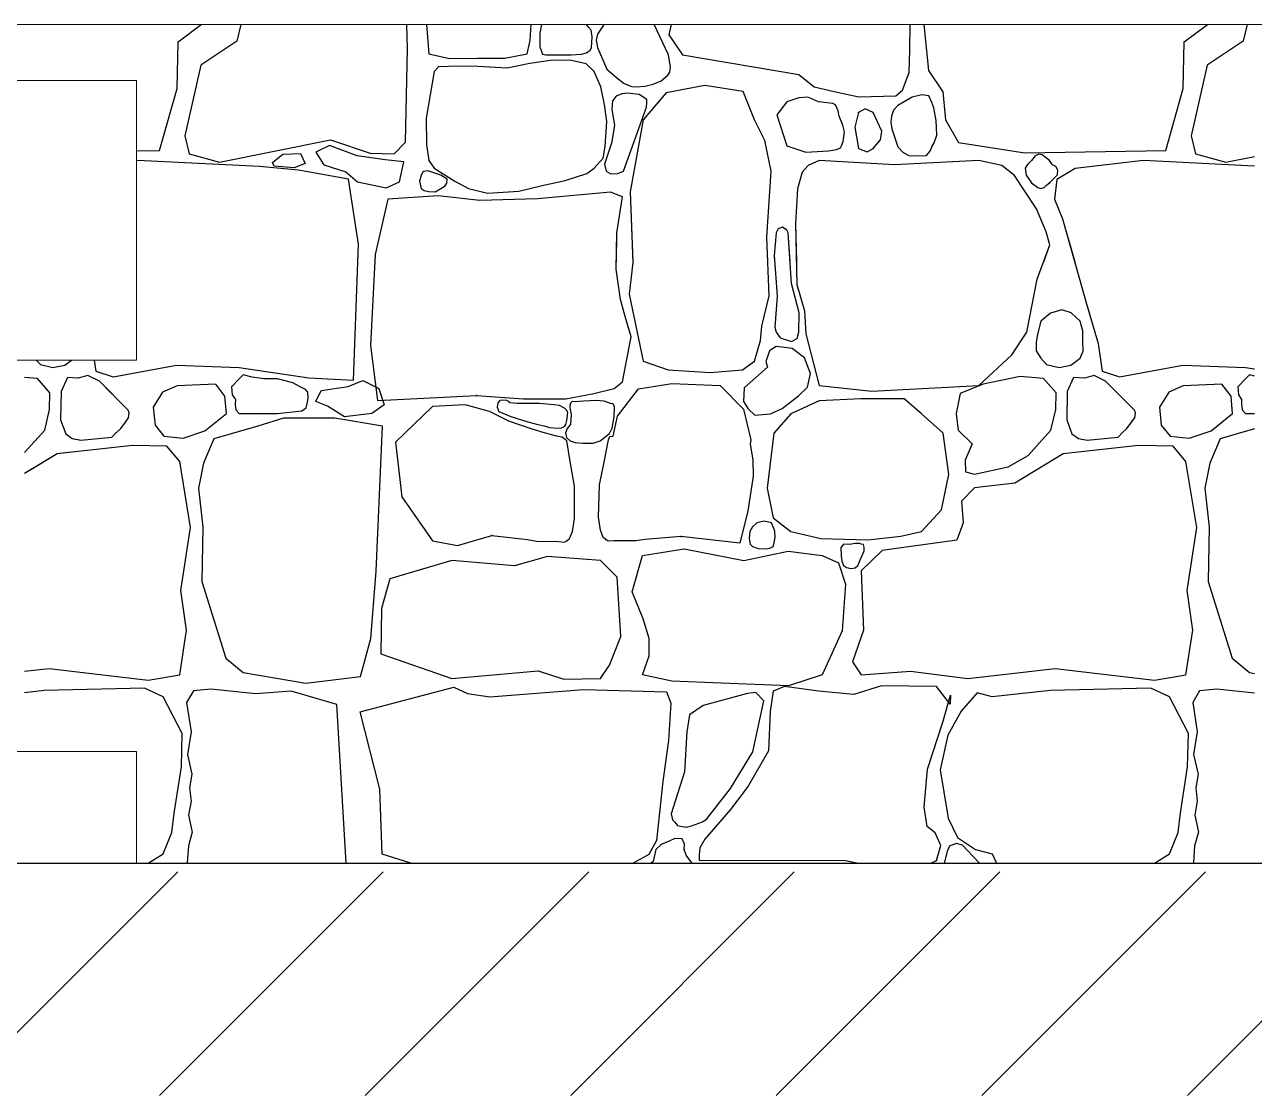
# Model space of a CAD drawing. Header units: feet. Extents: x -10410 to 374725, y -46422 to 88923.
# Drawn here: x 299213 to 300313, y -1258 to -300 of the extents above; entities that cross this region are included whole.
import ezdxf

# ---------------------------------------------------------------- set-up
doc = ezdxf.new("R2010")
doc.units = ezdxf.units.FT
doc.header["$MEASUREMENT"] = 0
for name, color, linetype, lineweight, true_color in [('2D - Общий_Ном._пера__118', 7, 'Continuous', 5, 0x573938), ('Конструктив - Стены Несущие_Ном._пера__87', 7, 'Continuous', 25, 0x6a6a6a), ('Местность - Рельеф_Ном._пера__93', 7, 'Continuous', 25, 0xa2a233)]:
    doc.layers.add(name, color=color, linetype=linetype, lineweight=lineweight, true_color=true_color)
doc.layers.add('Интерьер - Мебель_Ном._пера__7', color=7, linetype='Continuous', lineweight=20)
doc.layers.add('Конструктив - Перекрытия_Ном._пера__1', color=7, linetype='Continuous', lineweight=20)

# ---------------------------------------------------------------- blocks, each defined once
blk = doc.blocks.new('*X122')
at = {"layer": 'Конструктив - Стены Несущие_Ном._пера__87', "linetype": 'Continuous'}
for p, q in [((299349.9, -315.3), (299370.7, -300)), ((299406.2, -300), (299402.5, -314.8)), ((299555, -321.7), (299554.6, -300)), ((299572, -300), (299574.3, -326.2)), ((299664.9, -314.2), (299665.9, -300)), ((299673.6, -307.8), (299673.5, -319.9)), ((299675.1, -300), (299673.6, -307.8)), ((299716.8, -301.9), (299715.4, -300)), ((299719.5, -305), (299716.8, -301.9)), ((299720.4, -311), (299719.5, -305)), ((299730.6, -300.4), (299725.2, -308.5)), ((299731.8, -300), (299730.6, -300.4)), ((299788.6, -327.1), (299775.9, -300)), ((299790.9, -300), (299789, -309.1)), ((300004.4, -322.6), (300004.7, -300)), ((300016.9, -300), (300021.1, -341.1)), ((300249.9, -315.3), (300270.7, -300)), ((300306.2, -300), (300302.5, -314.8)), ((299349, -357.2), (299349.9, -315.3)), ((299402.5, -314.8), (299370.3, -336.3)), ((299662.1, -326.2), (299664.9, -314.2)), ((299719.7, -320.8), (299720.4, -311)), ((299725.2, -308.5), (299724, -314)), ((299724, -314), (299725, -320.6)), ((299789, -309.1), (299801.2, -326.9)), ((300249, -357.2), (300249.9, -315.3)), ((300302.5, -314.8), (300270.3, -336.3)), ((299553.5, -405.2), (299555, -321.7)), ((299574.3, -326.2), (299592.6, -330.3)), ((299618, -330), (299642.1, -329.9)), ((299642.1, -329.9), (299662.1, -326.2)), ((299673.5, -319.9), (299675, -324.1)), ((299675, -324.1), (299676, -326.5)), ((299676, -326.5), (299678.9, -327.1)), ((299678.9, -327.1), (299701.6, -327.1)), ((299701.6, -327.1), (299710.9, -326.3)), ((299710.9, -326.3), (299715.2, -325.2)), ((299715.2, -325.2), (299718.4, -322.8)), ((299718.4, -322.8), (299719.7, -320.8)), ((299725, -320.6), (299733.3, -339.8)), ((299790.4, -338), (299788.6, -327.1)), ((299801.2, -326.9), (299905.2, -344.6)), ((300004, -342.8), (300004.4, -322.6)), ((299370.3, -336.3), (299356.1, -399.5)), ((299582.8, -337.8), (299579, -342)), ((299591.8, -337.4), (299582.8, -337.8)), ((299612.7, -337.1), (299591.8, -337.4)), ((299592.6, -330.3), (299618, -330)), ((299644.4, -339.1), (299612.7, -337.1)), ((299664.5, -334.7), (299644.4, -339.1)), ((299684.8, -331.9), (299664.5, -334.7)), ((299701.9, -332.2), (299684.8, -331.9)), ((299715.1, -335.1), (299701.9, -332.2)), ((299722.2, -342), (299715.1, -335.1)), ((299733.3, -339.8), (299742.1, -347.4)), ((299789.8, -342.6), (299790.4, -338)), ((300270.3, -336.3), (300256.1, -399.5)), ((299579, -342), (299571.8, -383.8)), ((299728.1, -355.6), (299722.2, -342)), ((299742.1, -347.4), (299749, -352.8)), ((299774.9, -353.3), (299782, -350.2)), ((299782, -350.2), (299788, -345.3)), ((299788, -345.3), (299789.8, -342.6)), ((299905.2, -344.6), (299918.9, -355.6)), ((299997.9, -358.5), (300004, -342.8)), ((300021.1, -341.1), (300034, -360.1)), ((299333.4, -412.6), (299349, -357.2)), ((299731.5, -371.6), (299728.1, -355.6)), ((299747, -361.9), (299741.7, -364)), ((299751.7, -361.2), (299747, -361.9)), ((299749, -352.8), (299755.9, -355.4)), ((299762.3, -362.4), (299751.7, -361.2)), ((299755.9, -355.4), (299760, -355.7)), ((299760, -355.7), (299767.3, -355.1)), ((299769.1, -366.9), (299762.3, -362.4)), ((299786.5, -360.9), (299766, -385.1)), ((299767.3, -355.1), (299774.9, -353.3)), ((299821.2, -354.4), (299786.5, -360.9)), ((299855.4, -359.9), (299821.2, -354.4)), ((299865.6, -385.1), (299855.4, -359.9)), ((299918.9, -355.6), (299936.7, -359.7)), ((299936.7, -359.7), (299958.8, -364.7)), ((299991.9, -363.6), (299997.9, -358.5)), ((300015.3, -362.8), (300006.6, -364.8)), ((300021.5, -363.7), (300015.3, -362.8)), ((300034, -360.1), (300036.4, -385.1)), ((300233.4, -412.6), (300249, -357.2)), ((299733.3, -386.8), (299731.5, -371.6)), ((299738.6, -368.3), (299737.9, -376)), ((299741.7, -364), (299738.6, -368.3)), ((299748.2, -431), (299768.9, -373.9)), ((299768.9, -373.9), (299769.3, -369.7)), ((299769.3, -369.7), (299769.1, -366.9)), ((299894.5, -369), (299885.4, -380.7)), ((299905.1, -365.4), (299894.5, -369)), ((299913.1, -364.8), (299905.1, -365.4)), ((299914.8, -365.6), (299913.1, -364.8)), ((299922.8, -369), (299914.8, -365.6)), ((299935.7, -370.5), (299922.8, -369)), ((299938.1, -371.8), (299935.7, -370.5)), ((299940.5, -377.2), (299938.1, -371.8)), ((299958.8, -364.7), (299991.9, -363.6)), ((299993.8, -372.3), (299989.8, -376.5)), ((300006.6, -364.8), (299993.8, -372.3)), ((300024.1, -369.8), (300021.5, -363.7)), ((300025.8, -374.4), (300024.1, -369.8)), ((299571.8, -383.8), (299572.1, -407.6)), ((299737.9, -376), (299740.2, -390)), ((299885.4, -380.7), (299894.5, -408.4)), ((299941.3, -381.9), (299940.5, -377.2)), ((299944.5, -390), (299941.3, -381.9)), ((299958.4, -378.5), (299955.2, -391.6)), ((299964.5, -375.2), (299958.4, -378.5)), ((299971.6, -378.5), (299964.5, -375.2)), ((299979.5, -395.3), (299971.6, -378.5)), ((299988.2, -381.9), (299987.4, -387.2)), ((299989.8, -376.5), (299988.2, -381.9)), ((300027.9, -385.7), (300025.8, -374.4)), ((299731.8, -408.9), (299733.3, -386.8)), ((299740.2, -390), (299739, -397.4)), ((299766, -385.1), (299754.3, -449.5)), ((299874.7, -403.7), (299865.6, -385.1)), ((299946, -396), (299944.5, -390)), ((299955.2, -391.6), (299958.4, -410.7)), ((299978.2, -403.2), (299979.5, -395.3)), ((299987.4, -387.2), (299988.4, -393.1)), ((299988.4, -393.1), (299993.8, -409.4)), ((300028.5, -399), (300027.9, -385.7)), ((300036.4, -385.1), (300048.1, -405.5)), ((299356.1, -399.5), (299359.9, -415.6)), ((299387.1, -423), (299486.2, -403.2)), ((299486.2, -403.2), (299521.8, -415.1)), ((299543.1, -415.6), (299553.5, -405.2)), ((299737.5, -406), (299731.4, -424.8)), ((299739, -397.4), (299737.5, -406)), ((299880.4, -431), (299874.7, -403.7)), ((299943.3, -408.4), (299944.7, -404.4)), ((299944.7, -404.4), (299946, -396)), ((299971.6, -410.7), (299978.2, -403.2)), ((300024.1, -409.4), (300026.3, -405.6)), ((300026.3, -405.6), (300028.5, -399)), ((300048.1, -405.5), (300107.3, -414.6)), ((300256.1, -399.5), (300259.9, -415.6)), ((299312.7, -413), (299333.4, -412.6)), ((299359.9, -415.6), (299387.1, -423)), ((299434.3, -423.3), (299443.5, -415.9)), ((299443.5, -415.9), (299459.4, -415.3)), ((299459.4, -415.3), (299463.5, -424.1)), ((299485.3, -408), (299473.2, -414.1)), ((299473.2, -414.1), (299480.3, -425.3)), ((299510, -417.4), (299485.3, -408)), ((299535.3, -420.9), (299510, -417.4)), ((299521.8, -415.1), (299543.1, -415.6)), ((299572.1, -407.6), (299574.1, -421.5)), ((299730.2, -419.4), (299731.8, -408.9)), ((299894.5, -408.4), (299911.4, -414.1)), ((299911.4, -414.1), (299931.7, -412.9)), ((299931.7, -412.9), (299938.8, -411.6)), ((299938.8, -411.6), (299942.3, -410.3)), ((299942.3, -410.3), (299943.3, -408.4)), ((299958.4, -410.7), (299966.3, -413.9)), ((299966.3, -413.9), (299971.6, -410.7)), ((299993.8, -409.4), (299998.5, -414.4)), ((299998.5, -414.4), (300003.7, -417.2)), ((300003.7, -417.2), (300011.1, -417.3)), ((300011.1, -417.3), (300019.4, -417.1)), ((300019.4, -417.1), (300021.1, -415.1)), ((300021.1, -415.1), (300022.8, -412.7)), ((300022.8, -412.7), (300024.1, -409.4)), ((300107.3, -414.6), (300233.4, -412.6)), ((300116.6, -417.3), (300113.2, -421.5)), ((300119.7, -416), (300116.6, -417.3)), ((300122.9, -416.6), (300119.7, -416)), ((300129.3, -421.5), (300122.9, -416.6)), ((300259.9, -415.6), (300287.1, -423)), ((300287.1, -423), (300312.7, -417.9)), ((299313.5, -421.5), (299312.7, -421.7)), ((299422.8, -427), (299313.5, -421.5)), ((299457.7, -430.2), (299422.8, -427)), ((299435.8, -426.5), (299434.3, -423.3)), ((299453.8, -428), (299435.8, -426.5)), ((299463.5, -424.1), (299453.8, -428)), ((299480.3, -425.3), (299500, -431.8)), ((299551.8, -422.7), (299535.3, -420.9)), ((299548, -440.6), (299551.8, -422.7)), ((299574.1, -421.5), (299579, -428.4)), ((299579, -428.4), (299597.4, -440)), ((299715.6, -433.2), (299722.2, -428.4)), ((299722.2, -428.4), (299730.2, -419.4)), ((299731.4, -424.8), (299732.7, -431.2)), ((299913.4, -426), (299908.2, -432)), ((299923.3, -421.5), (299913.4, -426)), ((299990.6, -425.3), (299923.3, -421.5)), ((300066.1, -421.5), (299990.6, -425.3)), ((300086.7, -426), (300066.1, -421.5)), ((300098.1, -434.9), (300086.7, -426)), ((300109.6, -425.2), (300107.5, -428.5)), ((300107.5, -428.5), (300108.6, -434.7)), ((300113.2, -421.5), (300109.6, -425.2)), ((300132.1, -425.5), (300129.3, -421.5)), ((300135, -427), (300132.1, -425.5)), ((300136.9, -430.2), (300135, -427)), ((300152.4, -428.7), (300135.8, -438.6)), ((300213.5, -421.5), (300152.4, -428.7)), ((300312.7, -426.5), (300213.5, -421.5)), ((299502.5, -438.1), (299457.7, -430.2)), ((299500, -431.8), (299510.3, -440.6)), ((299511.4, -496.4), (299502.5, -438.1)), ((299567.5, -434.6), (299565.9, -440.1)), ((299569.2, -431.5), (299567.5, -434.6)), ((299573.3, -430.8), (299569.2, -431.5)), ((299584.9, -434.6), (299573.3, -430.8)), ((299590.6, -438.2), (299584.9, -434.6)), ((299590.3, -441.8), (299590.6, -438.2)), ((299597.4, -440), (299609.6, -446.7)), ((299675.6, -444), (299696.1, -439.4)), ((299696.1, -439.4), (299715.6, -433.2)), ((299732.7, -431.2), (299737, -433.5)), ((299737, -433.5), (299743.2, -433.2)), ((299743.2, -433.2), (299748.2, -431)), ((299876.7, -490.2), (299880.4, -431)), ((299908.2, -432), (299903.9, -446.8)), ((300117.7, -464.9), (300098.1, -434.9)), ((300108.6, -434.7), (300113.2, -441.4)), ((300129.3, -441.4), (300136.4, -434.5)), ((300135.8, -438.6), (300134, -456.2)), ((300136.4, -434.5), (300136.9, -430.2)), ((299510.3, -440.6), (299536.2, -445.9)), ((299536.2, -445.9), (299548, -440.6)), ((299565.9, -440.1), (299567.5, -446.7)), ((299567.5, -446.7), (299570, -448.4)), ((299570, -448.4), (299574, -449.4)), ((299574, -449.4), (299579.9, -449.7)), ((299579.9, -449.7), (299584.9, -446.7)), ((299584.9, -446.7), (299588.6, -444.6)), ((299588.6, -444.6), (299590.3, -441.8)), ((299609.6, -446.7), (299626.7, -450.7)), ((299626.7, -450.7), (299654.6, -449.1)), ((299654.6, -449.1), (299675.6, -444)), ((299736.6, -450), (299671.4, -455.7)), ((299747.5, -454.1), (299736.6, -450)), ((299754.3, -449.5), (299756.8, -512.7)), ((299903.9, -446.8), (299902.2, -478)), ((300113.2, -441.4), (300118.8, -445.8)), ((300118.8, -445.8), (300121.7, -446.6)), ((300121.7, -446.6), (300124.6, -445.7)), ((300124.6, -445.7), (300126.6, -443.6)), ((300126.6, -443.6), (300129.3, -441.4)), ((299537.7, -456), (299526.1, -505.7)), ((299582.5, -453.2), (299537.7, -456)), ((299619.9, -457.4), (299582.5, -453.2)), ((299671.4, -455.7), (299619.9, -457.4)), ((299742.4, -486.2), (299747.5, -454.1)), ((300134, -456.2), (300141.1, -473.8)), ((300126.4, -485.2), (300117.7, -464.9)), ((299886.8, -482.7), (299884.9, -486.2)), ((299890.7, -481.3), (299886.8, -482.7)), ((299894.5, -483.8), (299890.7, -481.3)), ((299895.5, -486.2), (299894.5, -483.8)), ((299902.2, -478), (299903.4, -532.3)), ((300141.1, -473.8), (300162.5, -549.6)), ((299741.9, -518.7), (299742.4, -486.2)), ((299878.7, -542.7), (299876.7, -490.2)), ((299884.9, -486.2), (299883, -506.4)), ((299898.7, -531.6), (299895.5, -486.2)), ((300129.8, -497.1), (300126.4, -485.2)), ((299506.7, -618), (299511.4, -496.4)), ((299526.1, -505.7), (299522.2, -587.1)), ((300118.4, -527.6), (300129.8, -497.1)), ((299756.8, -512.7), (299753.4, -541.2)), ((299883, -506.4), (299885.8, -542.9)), ((299745.8, -545.9), (299741.9, -518.7)), ((300109, -575.1), (300118.4, -527.6)), ((299905.5, -557.7), (299898.7, -531.6)), ((299903.4, -532.3), (299910.1, -556)), ((299749.9, -561.1), (299745.8, -545.9)), ((299753.4, -541.2), (299766, -601.1)), ((299872, -569.7), (299878.7, -542.7)), ((299885.8, -542.9), (299883.6, -570.5)), ((300162.5, -549.6), (300172.9, -585.3)), ((299905.3, -575.1), (299905.5, -557.7)), ((299910.1, -556), (299911.4, -576.6)), ((300130.3, -558.1), (300121.5, -565.3)), ((300140.5, -555.2), (300130.3, -558.1)), ((300148.8, -557.7), (300140.5, -555.2)), ((300156.8, -565.3), (300148.8, -557.7)), ((299755.3, -579.1), (299749.9, -561.1)), ((299870.8, -582.5), (299872, -569.7)), ((299883.6, -570.5), (299884.9, -575.1)), ((300121.5, -565.3), (300118.7, -577)), ((300159.1, -573.9), (300156.8, -565.3)), ((299747.5, -619.5), (299755.3, -579.1)), ((299865.6, -601.1), (299870.8, -582.5)), ((299884.9, -575.1), (299888.6, -580.2)), ((299888.6, -580.2), (299898.5, -583.3)), ((299898.5, -583.3), (299903.6, -580.7)), ((299903.6, -580.7), (299905.3, -575.1)), ((299911.4, -576.6), (299923.3, -622.9)), ((300095.6, -595.2), (300109, -575.1)), ((300118.7, -577), (300117.6, -584.2)), ((300159.3, -583.2), (300159.1, -573.9)), ((299522.2, -587.1), (299528.2, -636.1)), ((299878.9, -591.8), (299877, -597.2)), ((299884.9, -587.8), (299878.9, -591.8)), ((299892.3, -588.7), (299884.9, -587.8)), ((299899.3, -589.8), (299892.3, -588.7)), ((299910.3, -598.1), (299899.3, -589.8)), ((300117.6, -584.2), (300117.5, -591.7)), ((300117.5, -591.7), (300121.5, -598.4)), ((300156.8, -598.4), (300159.4, -592.2)), ((300159.4, -592.2), (300159.3, -583.2)), ((300172.9, -585.3), (300176.4, -609.8)), ((299223, -600), (299226.8, -604)), ((299226.8, -604), (299237.9, -606.8)), ((299237.9, -606.8), (299248.5, -604.7)), ((299248.5, -604.7), (299254.7, -600)), ((299275, -600), (299276.4, -609.8)), ((299292, -615), (299348.5, -604.6)), ((299348.5, -604.6), (299404.7, -606.6)), ((299766, -601.1), (299788.3, -608.8)), ((299854.7, -608.8), (299865.6, -601.1)), ((299877, -597.2), (299875.6, -601.4)), ((299875.6, -601.4), (299877, -606.3)), ((299915.7, -612.1), (299910.3, -598.1)), ((300066.1, -622.9), (300095.6, -595.2)), ((300121.5, -598.4), (300126.8, -604)), ((300126.8, -604), (300137.9, -606.8)), ((300137.9, -606.8), (300148.5, -604.7)), ((300148.5, -604.7), (300156.8, -598.4)), ((300192, -615), (300248.5, -604.6)), ((300248.5, -604.6), (300304.7, -606.6)), ((299224.1, -616.5), (299212.7, -615.5)), ((299250.9, -615.7), (299245.3, -628.1)), ((299260.6, -616.1), (299250.9, -615.7)), ((299269.2, -613.8), (299260.6, -616.1)), ((299279.6, -618.9), (299269.2, -613.8)), ((299276.4, -609.8), (299292, -615)), ((299404.7, -606.6), (299466.9, -616)), ((299408.2, -613.3), (299404.7, -616.7)), ((299416.1, -615.2), (299408.2, -613.3)), ((299426.7, -616.9), (299416.1, -615.2)), ((299466.9, -616), (299506.7, -618)), ((299788.3, -608.8), (299825.9, -611)), ((299825.9, -611), (299854.7, -608.8)), ((299877, -606.3), (299856.3, -624.8)), ((299912.9, -624.2), (299915.7, -612.1)), ((300103.1, -614.7), (300070.1, -621.7)), ((300124.1, -616.5), (300103.1, -614.7)), ((300150.9, -615.7), (300145.3, -628.1)), ((300160.6, -616.1), (300150.9, -615.7)), ((300169.2, -613.8), (300160.6, -616.1)), ((300179.6, -618.9), (300169.2, -613.8)), ((300176.4, -609.8), (300192, -615)), ((300304.7, -606.6), (300312.7, -607.8)), ((300308.2, -613.3), (300304.7, -616.7)), ((300312.7, -614.4), (300308.2, -613.3)), ((299235.3, -629.4), (299224.1, -616.5)), ((299305.4, -644.7), (299279.6, -618.9)), ((299349, -623.2), (299336.1, -628.6)), ((299383.6, -621.7), (299349, -623.2)), ((299391.8, -632.3), (299383.6, -621.7)), ((299404.7, -616.7), (299397.8, -623.9)), ((299397.8, -623.9), (299398.4, -631)), ((299438.9, -616.7), (299426.7, -616.9)), ((299452.6, -620.3), (299438.9, -616.7)), ((299458.5, -623.6), (299452.6, -620.3)), ((299464, -626.4), (299458.5, -623.6)), ((299466.1, -628.7), (299464, -626.4)), ((299477.9, -627.2), (299502.1, -623.6)), ((299502.1, -623.6), (299515.1, -618.2)), ((299515.1, -618.2), (299529.6, -625.4)), ((299529.6, -625.4), (299534.2, -640.2)), ((299721.8, -629.8), (299739.9, -625.5)), ((299739.9, -625.5), (299747.5, -619.5)), ((299742.9, -650.3), (299761.8, -625.6)), ((299761.8, -625.6), (299791.7, -620.9)), ((299791.7, -620.9), (299834.8, -622.9)), ((299834.8, -622.9), (299855.8, -643.9)), ((299856.3, -624.8), (299855.7, -637)), ((299904.9, -632), (299912.9, -624.2)), ((299923.3, -622.9), (299970.6, -627.9)), ((299970.6, -627.9), (300066.1, -622.9)), ((300070.1, -621.7), (300049.6, -629.8)), ((300135.3, -629.4), (300124.1, -616.5)), ((300205.4, -644.7), (300179.6, -618.9)), ((300249, -623.2), (300236.1, -628.6)), ((300283.6, -621.7), (300249, -623.2)), ((300291.8, -632.3), (300283.6, -621.7)), ((300304.7, -616.7), (300297.8, -623.9)), ((300297.8, -623.9), (300298.4, -631)), ((299235, -644.2), (299235.3, -629.4)), ((299245.3, -628.1), (299244.9, -653.6)), ((299336.1, -628.6), (299327.8, -642)), ((299393.2, -647.9), (299391.8, -632.3)), ((299398.4, -631), (299401.2, -635.2)), ((299401.2, -635.2), (299401.1, -639.5)), ((299464.5, -642.6), (299465.7, -637.8)), ((299465.7, -637.8), (299466.2, -633.8)), ((299466.2, -633.8), (299466.1, -628.7)), ((299473.2, -637), (299477.9, -627.2)), ((299483.7, -641.3), (299473.2, -637)), ((299528.2, -636.1), (299616.9, -631.6)), ((299616.9, -631.6), (299659, -634.8)), ((299637.6, -636.1), (299635.9, -638.2)), ((299641.2, -635.8), (299637.6, -636.1)), ((299643.8, -636.3), (299641.2, -635.8)), ((299645.8, -637.2), (299643.8, -636.3)), ((299646.8, -638.4), (299645.8, -637.2)), ((299659, -634.8), (299696.8, -634.8)), ((299696.8, -634.8), (299721.8, -629.8)), ((299702.5, -637.1), (299700.6, -638.9)), ((299704.7, -637.3), (299702.5, -637.1)), ((299712.7, -636.7), (299704.7, -637.3)), ((299723.8, -636.2), (299712.7, -636.7)), ((299731.2, -636.9), (299723.8, -636.2)), ((299736.6, -638.9), (299731.2, -636.9)), ((299855.7, -637), (299860, -643.6)), ((299890.2, -643.3), (299904.9, -632)), ((299923.3, -636.5), (299898, -648.2)), ((299960.9, -634.6), (299923.3, -636.5)), ((299999.5, -634.8), (299960.9, -634.6)), ((300014.9, -648.2), (299999.5, -634.8)), ((300049.6, -629.8), (300045.8, -647.8)), ((300135, -644.2), (300135.3, -629.4)), ((300145.3, -628.1), (300144.9, -653.6)), ((300236.1, -628.6), (300227.8, -642)), ((300293.2, -647.9), (300291.8, -632.3)), ((300298.4, -631), (300301.2, -635.2)), ((300301.2, -635.2), (300301.1, -639.5)), ((299230.7, -662.6), (299235, -644.2)), ((299306.3, -647.3), (299305.4, -644.7)), ((299305.7, -651.6), (299306.3, -647.3)), ((299327.8, -642), (299329.4, -658.1)), ((299374, -663.3), (299393.2, -647.9)), ((299401.1, -639.5), (299401.7, -644.6)), ((299401.7, -644.6), (299404.7, -647.9)), ((299404.7, -647.9), (299438.9, -647.9)), ((299438.9, -647.9), (299460.6, -645.3)), ((299460.6, -645.3), (299464.5, -642.6)), ((299498.9, -650.7), (299483.7, -641.3)), ((299523.1, -647.8), (299498.9, -650.7)), ((299534.2, -640.2), (299523.1, -647.8)), ((299577.6, -641.6), (299544.3, -673.3)), ((299606.7, -640), (299577.6, -641.6)), ((299628.5, -645.9), (299606.7, -640)), ((299645.7, -654.7), (299628.5, -645.9)), ((299635.9, -638.2), (299635.2, -642.1)), ((299635.2, -642.1), (299636.9, -645.9)), ((299636.9, -645.9), (299647.7, -650.4)), ((299653.3, -638.9), (299646.8, -638.4)), ((299673.2, -638.9), (299653.3, -638.9)), ((299686, -640), (299673.2, -638.9)), ((299691, -640.8), (299686, -640)), ((299695.6, -643), (299691, -640.8)), ((299697.4, -644.7), (299695.6, -643)), ((299698.5, -646.9), (299697.4, -644.7)), ((299698.3, -649.4), (299698.5, -646.9)), ((299700.6, -638.9), (299700.4, -642.6)), ((299700.4, -642.6), (299701.6, -648.7)), ((299701.6, -648.7), (299700.9, -657.7)), ((299739, -639.2), (299736.6, -638.9)), ((299740.3, -641.9), (299739, -639.2)), ((299739.9, -650.8), (299740.3, -641.9)), ((299855.8, -643.9), (299862.2, -671.3)), ((299860, -643.6), (299865.9, -649.3)), ((299865.9, -649.3), (299879.7, -648.2)), ((299879.7, -648.2), (299890.2, -643.3)), ((299898, -648.2), (299882.9, -665.3)), ((300034.2, -665.5), (300014.9, -648.2)), ((300045.8, -647.8), (300047.8, -662.8)), ((300130.7, -662.6), (300135, -644.2)), ((300206.3, -647.3), (300205.4, -644.7)), ((300205.7, -651.6), (300206.3, -647.3)), ((300227.8, -642), (300229.4, -658.1)), ((300274, -663.3), (300293.2, -647.9)), ((300301.1, -639.5), (300301.7, -644.6)), ((300301.7, -644.6), (300304.7, -647.9)), ((300304.7, -647.9), (300312.7, -647.9)), ((299244.9, -653.6), (299249.5, -666.1)), ((299298.7, -661.3), (299302.8, -655.7)), ((299302.8, -655.7), (299305.7, -651.6)), ((299329.4, -658.1), (299337.3, -668.2)), ((299421.3, -659.1), (299397.3, -666)), ((299444.1, -652.1), (299421.3, -659.1)), ((299467.1, -652.1), (299444.1, -652.1)), ((299490.1, -652.1), (299467.1, -652.1)), ((299532.7, -659.2), (299490.1, -652.1)), ((299527, -788.8), (299532.7, -659.2)), ((299665.7, -661.5), (299645.7, -654.7)), ((299647.7, -650.4), (299662.7, -655.2)), ((299662.7, -655.2), (299671.8, -657.7)), ((299671.8, -657.7), (299677.5, -658.7)), ((299677.5, -658.7), (299682.1, -660.2)), ((299693, -660.6), (299695.6, -659.3)), ((299695.6, -659.3), (299696.8, -657.7)), ((299696.8, -657.7), (299697.3, -655.4)), ((299697.3, -655.4), (299698, -652.1)), ((299698, -652.1), (299698.3, -649.4)), ((299700.9, -657.7), (299698, -661.1)), ((299738.3, -660.8), (299739.9, -650.8)), ((299739.1, -668.2), (299742.9, -650.3)), ((300144.9, -653.6), (300149.5, -666.1)), ((300198.7, -661.3), (300202.8, -655.7)), ((300202.8, -655.7), (300205.7, -651.6)), ((300229.4, -658.1), (300237.3, -668.2)), ((299212.7, -682.7), (299230.7, -662.6)), ((299249.5, -666.1), (299255.2, -670.3)), ((299255.2, -670.3), (299263, -671.7)), ((299263, -671.7), (299290.8, -669.1)), ((299290.8, -669.1), (299294.6, -664.8)), ((299294.5, -665), (299298.7, -661.3)), ((299337.3, -668.2), (299354.4, -670)), ((299354.4, -670), (299374, -663.3)), ((299381.9, -670.6), (299372.8, -692.1)), ((299397.3, -666), (299381.9, -670.6)), ((299676.6, -664.9), (299665.7, -661.5)), ((299688.5, -668), (299676.6, -664.9)), ((299682.1, -660.2), (299689.6, -660.8)), ((299693.6, -669), (299688.5, -668)), ((299689.6, -660.8), (299693, -660.6)), ((299697.6, -672.3), (299693.6, -669)), ((299698, -661.1), (299696.5, -665.1)), ((299696.5, -665.1), (299697.3, -669.3)), ((299697.3, -669.3), (299700.6, -672.3)), ((299727.4, -672.3), (299735.8, -665.8)), ((299735, -671.3), (299736.1, -668.5)), ((299735.8, -665.8), (299738.3, -660.8)), ((299736.1, -668.5), (299739.1, -668.2)), ((299882.9, -665.3), (299876.9, -714.6)), ((300039.4, -702.4), (300034.2, -665.5)), ((300047.8, -662.8), (300060.2, -674.9)), ((300110.3, -685.3), (300130.7, -662.6)), ((300149.5, -666.1), (300155.2, -670.3)), ((300155.2, -670.3), (300163, -671.7)), ((300163, -671.7), (300190.8, -669.1)), ((300190.8, -669.1), (300194.6, -664.8)), ((300194.5, -665), (300198.7, -661.3)), ((300237.3, -668.2), (300254.4, -670)), ((300254.4, -670), (300274, -663.3)), ((300281.9, -670.6), (300272.8, -692.1)), ((300297.3, -666), (300281.9, -670.6)), ((300312.7, -661.6), (300297.3, -666)), ((299309.1, -676.4), (299241.7, -683.8)), ((299340, -676.9), (299309.1, -676.4)), ((299351.4, -690.7), (299340, -676.9)), ((299544.3, -673.3), (299550.2, -722.4)), ((299700.6, -690.7), (299697.6, -672.3)), ((299700.6, -672.3), (299705.1, -673.6)), ((299705.1, -673.6), (299712.1, -674.3)), ((299712.1, -674.3), (299721.3, -674.2)), ((299721.3, -674.2), (299727.4, -672.3)), ((299731.4, -689.7), (299735, -671.3)), ((299862.2, -671.3), (299861.7, -675.1)), ((299861.7, -675.1), (299864.1, -689.2)), ((300060.2, -674.9), (300054, -689.5)), ((300209.1, -676.4), (300141.7, -683.8)), ((300240, -676.9), (300209.1, -676.4)), ((300251.4, -690.7), (300240, -676.9)), ((299241.7, -683.8), (299212.7, -701.4)), ((299361.1, -749.7), (299351.4, -690.7)), ((299372.8, -692.1), (299368.3, -714.7)), ((299704.6, -712.8), (299700.6, -690.7)), ((299726.8, -711.6), (299731.4, -689.7)), ((299864.1, -689.2), (299864.3, -704)), ((300054, -689.5), (300054.3, -699.9)), ((300092.4, -695.5), (300110.3, -685.3)), ((300141.7, -683.8), (300098.4, -710.1)), ((300261.1, -749.7), (300251.4, -690.7)), ((300272.8, -692.1), (300268.3, -714.7)), ((300032.7, -733.9), (300039.4, -702.4)), ((300054.3, -699.9), (300062.2, -702.2)), ((300062.2, -702.2), (300092.4, -695.5)), ((299368.3, -714.7), (299372.2, -749.6)), ((299704.6, -741.7), (299704.6, -712.8)), ((299726.1, -740.5), (299726.8, -711.6)), ((299864.3, -704), (299859.7, -734.9)), ((299876.9, -714.6), (299882.1, -741.1)), ((300062.2, -714.3), (300050.6, -726.2)), ((300098.4, -710.1), (300062.2, -714.3)), ((300268.3, -714.7), (300272.2, -749.6)), ((299550.2, -722.4), (299577.6, -761.6)), ((299859.7, -734.9), (299852.5, -763.9)), ((300014.9, -753.2), (300032.7, -733.9)), ((300050.6, -726.2), (300052.3, -745.5)), ((299702.6, -753.3), (299704.6, -741.7)), ((299727.8, -752.2), (299726.1, -740.5)), ((299867.5, -745.6), (299863.6, -749.2)), ((299874.1, -744.1), (299867.5, -745.6)), ((299880.8, -745.7), (299874.1, -744.1)), ((299882.1, -749.2), (299880.8, -745.7)), ((299882.1, -741.1), (299898, -753.2)), ((300052.3, -745.5), (300046.6, -761.1)), ((299352.4, -806.2), (299361.1, -749.7)), ((299372.2, -749.6), (299371.2, -798)), ((299599.8, -765.8), (299630.7, -757)), ((299630.7, -757), (299662.6, -760.5)), ((299700.1, -759.6), (299702.6, -753.3)), ((299730.1, -758.6), (299727.8, -752.2)), ((299732.6, -760.6), (299730.1, -758.6)), ((299799.6, -757.8), (299767.6, -760.5)), ((299852.5, -763.9), (299799.6, -757.8)), ((299861.2, -753.3), (299860.8, -759.7)), ((299863.6, -749.2), (299861.2, -753.3)), ((299883.7, -753.1), (299882.1, -749.2)), ((299883.1, -763.5), (299883.9, -758.4)), ((299883.9, -758.4), (299883.7, -753.1)), ((299898, -753.2), (299925, -759.6)), ((299966.9, -760.9), (299996.3, -757.4)), ((299996.3, -757.4), (300014.9, -753.2)), ((300252.4, -806.2), (300261.1, -749.7)), ((300272.2, -749.6), (300271.2, -798)), ((299577.6, -761.6), (299599.8, -765.8)), ((299662.6, -760.5), (299670.6, -762)), ((299670.6, -762), (299690.4, -762.3)), ((299690.4, -762.3), (299695.6, -762.9)), ((299695.6, -762.9), (299697.6, -761.6)), ((299697.6, -761.6), (299700.1, -759.6)), ((299734.5, -762), (299732.6, -760.6)), ((299739.7, -761.6), (299734.5, -762)), ((299759.5, -761.7), (299739.7, -761.6)), ((299767.6, -760.5), (299759.5, -761.7)), ((299765.2, -774.7), (299802.6, -768.8)), ((299802.6, -768.8), (299856.1, -779.2)), ((299860.8, -759.7), (299861.7, -764.6)), ((299861.7, -764.6), (299863.6, -766.8)), ((299863.6, -766.8), (299868.9, -768.6)), ((299868.9, -768.6), (299875.2, -768.7)), ((299875.2, -768.7), (299879.2, -768.3)), ((299879.2, -768.3), (299882.1, -766.8)), ((299882.1, -766.8), (299883.1, -763.5)), ((299925, -759.6), (299966.9, -760.9)), ((299945.1, -764.6), (299942.8, -768)), ((299942.8, -768), (299943.1, -774.7)), ((299950.5, -765), (299945.1, -764.6)), ((299955.5, -764), (299950.5, -765)), ((299959.7, -764.1), (299955.5, -764)), ((299960.9, -764.6), (299959.7, -764.1)), ((299963, -764.9), (299960.9, -764.6)), ((299963.6, -767.3), (299963, -764.9)), ((299963.7, -770.7), (299963.6, -767.3)), ((300046.6, -761.1), (299979.7, -770.3)), ((299594.8, -779.2), (299539.3, -795.8)), ((299650.8, -783.9), (299594.8, -779.2)), ((299680.3, -775.7), (299650.8, -783.9)), ((299727.9, -779.2), (299680.3, -775.7)), ((299742.7, -794.1), (299727.9, -779.2)), ((299756.1, -807.4), (299765.2, -774.7)), ((299856.1, -779.2), (299895.5, -771)), ((299895.5, -771), (299926, -774.7)), ((299926, -774.7), (299940.6, -781.4)), ((299943.1, -774.7), (299943.6, -779.9)), ((299943.6, -779.9), (299945.1, -783.6)), ((299957.8, -783.6), (299963.7, -770.7)), ((299979.7, -770.3), (299960.9, -788.6)), ((299522.4, -849), (299527, -788.8)), ((299940.6, -781.4), (299947, -800.5)), ((299945.1, -783.6), (299947.8, -785.5)), ((299947.8, -785.5), (299951.9, -786.4)), ((299951.9, -786.4), (299955.7, -785.9)), ((299955.7, -785.9), (299957.8, -783.6)), ((299960.9, -788.6), (299963.1, -841.6)), ((299371.2, -798), (299392.8, -866.6)), ((299539.3, -795.8), (299531.8, -822.3)), ((299745.9, -847.3), (299742.7, -794.1)), ((299947, -800.5), (299943.8, -842.1)), ((300271.2, -798), (300292.8, -866.6)), ((299357.6, -841.6), (299352.4, -806.2)), ((299766, -831.5), (299756.1, -807.4)), ((300257.6, -841.6), (300252.4, -806.2)), ((299531.8, -822.3), (299531.3, -862.6)), ((299771.2, -849), (299766, -831.5)), ((299351.4, -881.5), (299357.6, -841.6)), ((299943.8, -842.1), (299926, -881.5)), ((299963.1, -841.6), (299953.2, -869.8)), ((300251.4, -881.5), (300257.6, -841.6)), ((299513, -883.1), (299522.4, -849)), ((299735.8, -872.8), (299745.9, -847.3)), ((299771.4, -864.4), (299771.2, -849)), ((299392.8, -866.6), (299408.2, -879.5)), ((299531.3, -862.6), (299594.8, -884.7)), ((299765.2, -881.5), (299771.4, -864.4)), ((300292.8, -866.6), (300308.2, -879.5)), ((299212.7, -878.3), (299234.5, -875.8)), ((299234.5, -875.8), (299323.2, -886.4)), ((299408.2, -879.5), (299464.1, -888.9)), ((299594.8, -884.7), (299671.9, -878)), ((299671.9, -878), (299694.9, -885.5)), ((299727.9, -884.7), (299735.8, -872.8)), ((299953.2, -869.8), (299960.9, -881.5)), ((299960.9, -881.5), (300005.2, -878.3)), ((300005.2, -878.3), (300056.3, -884.7)), ((300056.3, -884.7), (300134.5, -875.8)), ((300134.5, -875.8), (300223.2, -886.4)), ((300308.2, -879.5), (300312.7, -880.3)), ((299323.2, -886.4), (299351.4, -881.5)), ((299464.1, -888.9), (299513, -883.1)), ((299694.9, -885.5), (299727.9, -884.7)), ((299791.7, -887.2), (299765.2, -881.5)), ((299836.1, -888.9), (299791.7, -887.2)), ((299896, -891.4), (299836.1, -888.9)), ((299926, -881.5), (299896, -891.4)), ((300223.2, -886.4), (300251.4, -881.5)), ((299230.3, -895.6), (299212.7, -897.5)), ((299320, -893.4), (299230.3, -895.6)), ((299336.6, -901.3), (299320, -893.4)), ((299353.7, -934), (299336.6, -901.3)), ((299363.6, -895.9), (299357.6, -906.3)), ((299379.2, -894.3), (299363.6, -895.9)), ((299419.5, -898.6), (299379.2, -894.3)), ((299451.2, -896.1), (299419.5, -898.6)), ((299491.8, -908.2), (299451.2, -896.1)), ((299512.7, -914.5), (299596.6, -892.6)), ((299596.6, -892.6), (299608.7, -898.3)), ((299608.7, -898.3), (299628.7, -901.3)), ((299628.7, -901.3), (299712.7, -894.6)), ((299712.7, -894.6), (299786.7, -896.8)), ((299786.7, -896.8), (299790.7, -906.8)), ((299859.4, -898.3), (299819.7, -909.1)), ((299866.8, -897.3), (299859.4, -898.3)), ((299873.8, -904.8), (299866.8, -897.3)), ((299882.1, -896.1), (299879.4, -914.2)), ((299892.5, -892.1), (299882.1, -896.1)), ((299922.8, -896.1), (299892.5, -892.1)), ((299954.5, -899.1), (299922.8, -896.1)), ((299979.2, -891.4), (299954.5, -899.1)), ((300028.3, -892.1), (299979.2, -891.4)), ((300040.4, -907.7), (300028.3, -892.1)), ((300034, -923.8), (300040.7, -899.8)), ((300040.7, -899.8), (300040.4, -907.7)), ((300064.7, -897.6), (300050.3, -913.9)), ((300078.1, -901.3), (300064.7, -897.6)), ((300130.3, -895.6), (300078.1, -901.3)), ((300220, -893.4), (300130.3, -895.6)), ((300236.6, -901.3), (300220, -893.4)), ((300253.7, -934), (300236.6, -901.3)), ((300263.6, -895.9), (300257.6, -906.3)), ((300279.2, -894.3), (300263.6, -895.9)), ((300312.7, -897.8), (300279.2, -894.3)), ((299357.6, -906.3), (299361.6, -932.4)), ((299500.4, -1050), (299491.8, -908.2)), ((299790.7, -906.8), (299788.5, -940.2)), ((299819.7, -909.1), (299807.3, -917.4)), ((299864.1, -950.3), (299873.8, -904.8)), ((300257.6, -906.3), (300261.6, -932.4)), ((299530.3, -983.9), (299512.7, -914.5)), ((299807.3, -917.4), (299804.9, -932.5)), ((299879.4, -914.2), (299877.9, -949.4)), ((300020.4, -965.9), (300034, -923.8)), ((300050.3, -913.9), (300038.4, -935.5)), ((299352.9, -963.7), (299353.7, -934)), ((299361.6, -932.4), (299358.3, -952.9)), ((299804.9, -932.5), (299802.9, -968.4)), ((300252.9, -963.7), (300253.7, -934)), ((300261.6, -932.4), (300258.3, -952.9)), ((299788.5, -940.2), (299783.5, -976.8)), ((300038.4, -935.5), (300031.7, -966.4)), ((299358.3, -952.9), (299362.3, -970.4)), ((299844, -983.3), (299864.1, -950.3)), ((299877.9, -949.4), (299859.9, -981.1)), ((300258.3, -952.9), (300262.3, -970.4)), ((299346.5, -1005.1), (299352.9, -963.7)), ((300017.4, -999.9), (300020.4, -965.9)), ((300031.7, -966.4), (300038.7, -1009.8)), ((300246.5, -1005.1), (300252.9, -963.7)), ((299362.3, -970.4), (299360.3, -982.6)), ((299783.5, -976.8), (299777.9, -1029.8)), ((299802.9, -968.4), (299790.9, -1005.8)), ((300262.3, -970.4), (300260.3, -982.6)), ((299360.3, -982.6), (299361.5, -994.4)), ((299532.6, -1042), (299530.3, -983.9)), ((299823, -1010.3), (299844, -983.3)), ((299859.9, -981.1), (299844, -1001.9)), ((300260.3, -982.6), (300261.5, -994.4)), ((299361.5, -994.4), (299359.3, -1006.9)), ((300020.1, -1017.2), (300017.4, -999.9)), ((300261.5, -994.4), (300259.3, -1006.9)), ((299344.5, -1022.4), (299346.5, -1005.1)), ((299359.3, -1006.9), (299362.6, -1022.1)), ((299790.9, -1005.8), (299792.2, -1011.2)), ((299792.2, -1011.2), (299794.2, -1013.3)), ((299819.1, -1013.1), (299823, -1010.3)), ((299844, -1001.9), (299821, -1028.6)), ((300038.7, -1009.8), (300047.1, -1027.1)), ((300244.5, -1022.4), (300246.5, -1005.1)), ((300259.3, -1006.9), (300262.6, -1022.1)), ((299336.6, -1041.7), (299344.5, -1022.4)), ((299362.6, -1022.1), (299359.2, -1034.5)), ((299794.2, -1013.3), (299796.5, -1016.3)), ((299796.5, -1016.3), (299799.3, -1016.8)), ((299799.3, -1016.8), (299804.8, -1017.8)), ((299804.8, -1017.8), (299809.3, -1016.5)), ((299809.3, -1016.5), (299819.1, -1013.1)), ((300027, -1022.7), (300020.1, -1017.2)), ((300032.2, -1034.1), (300027, -1022.7)), ((300236.6, -1041.7), (300244.5, -1022.4)), ((300262.6, -1022.1), (300259.2, -1034.5)), ((299777.9, -1029.8), (299771.1, -1042.2)), ((299782, -1033.4), (299777.3, -1037.8)), ((299789.1, -1030.2), (299782, -1033.4)), ((299794.3, -1028), (299789.1, -1030.2)), ((299800.9, -1028.1), (299794.3, -1028)), ((299803, -1033), (299800.9, -1028.1)), ((299802.6, -1037.8), (299803, -1033)), ((299821, -1028.6), (299816.5, -1036.1)), ((300046.3, -1032.4), (300040.3, -1034.6)), ((300051.5, -1034), (300046.3, -1032.4)), ((300047.1, -1027.1), (300063.2, -1037.8)), ((299323.2, -1050), (299336.6, -1041.7)), ((299359.2, -1034.5), (299358.1, -1049.6)), ((299558.2, -1050), (299532.6, -1042)), ((299771.1, -1042.2), (299757.1, -1050)), ((299777.3, -1037.8), (299774.8, -1048.6)), ((299804.3, -1042.7), (299802.6, -1037.8)), ((299809.6, -1049.7), (299804.3, -1042.7)), ((299816, -1042.4), (299815.9, -1047.3)), ((299816.5, -1036.1), (299816, -1042.4)), ((300028.3, -1047.7), (300032.2, -1034.1)), ((300038, -1038.3), (300035.1, -1050)), ((300040.3, -1034.6), (300038, -1038.3)), ((300066.1, -1049.4), (300051.5, -1034)), ((300063.2, -1037.8), (300078.1, -1041.7)), ((300078.1, -1041.7), (300082.1, -1050)), ((300223.2, -1050), (300236.6, -1041.7)), ((300259.2, -1034.5), (300258.1, -1049.6)), ((299358.1, -1049.6), (299358.1, -1050)), ((299774.8, -1048.6), (299773.1, -1050)), ((299809.7, -1050), (299809.6, -1049.7)), ((299815.9, -1047.3), (299818.5, -1047.7)), ((299818.5, -1047.7), (299945.3, -1047.4)), ((299945.3, -1047.4), (299958.6, -1050)), ((300023.1, -1050), (300028.3, -1047.7)), ((300066.9, -1050), (300066.1, -1049.4)), ((300258.1, -1049.6), (300258.1, -1050))]:
    blk.add_line(p, q, dxfattribs=at)
for p in [(299958.4, -378.5), (299971.6, -410.7), (300129.3, -441.4), (299616.9, -631.6), (299630.7, -757), (299799.6, -757.8), (299697.6, -761.6), (299697.6, -761.6), (299732.6, -760.6), (299732.6, -760.6), (299802.6, -1037.8), (300028.3, -1047.7)]:
    blk.add_point(p, dxfattribs=at)
blk = doc.blocks.new('Штриховка_61', base_point=(0, 0))
at = {"layer": 'Конструктив - Стены Несущие_Ном._пера__87', "linetype": 'Continuous'}
blk.add_blockref('*X122', (0, 0), dxfattribs=at)
blk = doc.blocks.new('*X124')
at = {"layer": 'Конструктив - Стены Несущие_Ном._пера__87', "linetype": 'Continuous'}
for p, q in [((299223, -600), (299226.8, -604)), ((299226.8, -604), (299237.9, -606.8)), ((299237.9, -606.8), (299248.5, -604.7)), ((299248.5, -604.7), (299254.7, -600)), ((299275, -600), (299276.4, -609.8)), ((299224.1, -616.5), (299212.7, -615.5)), ((299250.9, -615.7), (299245.3, -628.1)), ((299260.6, -616.1), (299250.9, -615.7)), ((299269.2, -613.8), (299260.6, -616.1)), ((299279.6, -618.9), (299269.2, -613.8)), ((299276.4, -609.8), (299292, -615)), ((299292, -615), (299303.6, -612.9)), ((299235.3, -629.4), (299224.1, -616.5)), ((299291.1, -630.5), (299279.6, -618.9)), ((299235, -644.2), (299235.3, -629.4)), ((299245.3, -628.1), (299244.9, -653.6)), ((299230.7, -662.6), (299235, -644.2)), ((299244.9, -653.6), (299249.5, -666.1)), ((299212.7, -682.7), (299230.7, -662.6)), ((299249.5, -666.1), (299255.2, -670.3)), ((299255.2, -670.3), (299262.1, -671.5)), ((299241.7, -683.8), (299216.7, -699)), ((299254.4, -682.4), (299241.7, -683.8))]:
    blk.add_line(p, q, dxfattribs=at)
blk = doc.blocks.new('Штриховка_62', base_point=(0, 0))
at = {"layer": 'Конструктив - Стены Несущие_Ном._пера__87', "linetype": 'Continuous'}
blk.add_blockref('*X124', (0, 0), dxfattribs=at)
blk = doc.blocks.new('*X126')
at = {"layer": 'Конструктив - Стены Несущие_Ном._пера__87', "linetype": 'Continuous'}
for p, q in [((299349.9, -315.3), (299370.7, -300)), ((299406.2, -300), (299402.5, -314.8)), ((299555, -321.7), (299554.6, -300)), ((299572, -300), (299574.3, -326.2)), ((299664.9, -314.2), (299665.9, -300)), ((299673.6, -307.8), (299673.5, -319.9)), ((299675.1, -300), (299673.6, -307.8)), ((299716.8, -301.9), (299715.4, -300)), ((299719.5, -305), (299716.8, -301.9)), ((299720.4, -311), (299719.5, -305)), ((299730.6, -300.4), (299725.2, -308.5)), ((299731.8, -300), (299730.6, -300.4)), ((299788.6, -327.1), (299775.9, -300)), ((299790.9, -300), (299789, -309.1)), ((300004.4, -322.6), (300004.7, -300)), ((300016.9, -300), (300021.1, -341.1)), ((300249.9, -315.3), (300270.7, -300)), ((300306.2, -300), (300302.5, -314.8)), ((299349, -357.2), (299349.9, -315.3)), ((299402.5, -314.8), (299370.3, -336.3)), ((299662.1, -326.2), (299664.9, -314.2)), ((299719.7, -320.8), (299720.4, -311)), ((299725.2, -308.5), (299724, -314)), ((299724, -314), (299725, -320.6)), ((299789, -309.1), (299801.2, -326.9)), ((300249, -357.2), (300249.9, -315.3)), ((300302.5, -314.8), (300270.3, -336.3)), ((299553.5, -405.2), (299555, -321.7)), ((299574.3, -326.2), (299592.6, -330.3)), ((299618, -330), (299642.1, -329.9)), ((299642.1, -329.9), (299662.1, -326.2)), ((299673.5, -319.9), (299675, -324.1)), ((299675, -324.1), (299676, -326.5)), ((299676, -326.5), (299678.9, -327.1)), ((299678.9, -327.1), (299701.6, -327.1)), ((299701.6, -327.1), (299710.9, -326.3)), ((299710.9, -326.3), (299715.2, -325.2)), ((299715.2, -325.2), (299718.4, -322.8)), ((299718.4, -322.8), (299719.7, -320.8)), ((299725, -320.6), (299733.3, -339.8)), ((299790.4, -338), (299788.6, -327.1)), ((299801.2, -326.9), (299905.2, -344.6)), ((300004, -342.8), (300004.4, -322.6)), ((299370.3, -336.3), (299356.1, -399.5)), ((299582.8, -337.8), (299579, -342)), ((299591.8, -337.4), (299582.8, -337.8)), ((299612.7, -337.1), (299591.8, -337.4)), ((299592.6, -330.3), (299618, -330)), ((299644.4, -339.1), (299612.7, -337.1)), ((299664.5, -334.7), (299644.4, -339.1)), ((299684.8, -331.9), (299664.5, -334.7)), ((299701.9, -332.2), (299684.8, -331.9)), ((299715.1, -335.1), (299701.9, -332.2)), ((299722.2, -342), (299715.1, -335.1)), ((299733.3, -339.8), (299742.1, -347.4)), ((299789.8, -342.6), (299790.4, -338)), ((300270.3, -336.3), (300256.1, -399.5)), ((299579, -342), (299571.8, -383.8)), ((299728.1, -355.6), (299722.2, -342)), ((299742.1, -347.4), (299749, -352.8)), ((299774.9, -353.3), (299782, -350.2)), ((299782, -350.2), (299788, -345.3)), ((299788, -345.3), (299789.8, -342.6)), ((299905.2, -344.6), (299918.9, -355.6)), ((299997.9, -358.5), (300004, -342.8)), ((300021.1, -341.1), (300034, -360.1)), ((299333.4, -412.6), (299349, -357.2)), ((299731.5, -371.6), (299728.1, -355.6)), ((299747, -361.9), (299741.7, -364)), ((299751.7, -361.2), (299747, -361.9)), ((299749, -352.8), (299755.9, -355.4)), ((299762.3, -362.4), (299751.7, -361.2)), ((299755.9, -355.4), (299760, -355.7)), ((299760, -355.7), (299767.3, -355.1)), ((299769.1, -366.9), (299762.3, -362.4)), ((299786.5, -360.9), (299766, -385.1)), ((299767.3, -355.1), (299774.9, -353.3)), ((299821.2, -354.4), (299786.5, -360.9)), ((299855.4, -359.9), (299821.2, -354.4)), ((299865.6, -385.1), (299855.4, -359.9)), ((299918.9, -355.6), (299936.7, -359.7)), ((299936.7, -359.7), (299958.8, -364.7)), ((299991.9, -363.6), (299997.9, -358.5)), ((300015.3, -362.8), (300006.6, -364.8)), ((300021.5, -363.7), (300015.3, -362.8)), ((300034, -360.1), (300036.4, -385.1)), ((300233.4, -412.6), (300249, -357.2)), ((299733.3, -386.8), (299731.5, -371.6)), ((299738.6, -368.3), (299737.9, -376)), ((299741.7, -364), (299738.6, -368.3)), ((299748.2, -431), (299768.9, -373.9)), ((299768.9, -373.9), (299769.3, -369.7)), ((299769.3, -369.7), (299769.1, -366.9)), ((299894.5, -369), (299885.4, -380.7)), ((299905.1, -365.4), (299894.5, -369)), ((299913.1, -364.8), (299905.1, -365.4)), ((299914.8, -365.6), (299913.1, -364.8)), ((299922.8, -369), (299914.8, -365.6)), ((299935.7, -370.5), (299922.8, -369)), ((299938.1, -371.8), (299935.7, -370.5)), ((299940.5, -377.2), (299938.1, -371.8)), ((299958.8, -364.7), (299991.9, -363.6)), ((299993.8, -372.3), (299989.8, -376.5)), ((300006.6, -364.8), (299993.8, -372.3)), ((300024.1, -369.8), (300021.5, -363.7)), ((300025.8, -374.4), (300024.1, -369.8)), ((299571.8, -383.8), (299572.1, -407.6)), ((299737.9, -376), (299740.2, -390)), ((299885.4, -380.7), (299894.5, -408.4)), ((299941.3, -381.9), (299940.5, -377.2)), ((299944.5, -390), (299941.3, -381.9)), ((299958.4, -378.5), (299955.2, -391.6)), ((299964.5, -375.2), (299958.4, -378.5)), ((299971.6, -378.5), (299964.5, -375.2)), ((299979.5, -395.3), (299971.6, -378.5)), ((299988.2, -381.9), (299987.4, -387.2)), ((299989.8, -376.5), (299988.2, -381.9)), ((300027.9, -385.7), (300025.8, -374.4)), ((299731.8, -408.9), (299733.3, -386.8)), ((299740.2, -390), (299739, -397.4)), ((299766, -385.1), (299754.3, -449.5)), ((299874.7, -403.7), (299865.6, -385.1)), ((299946, -396), (299944.5, -390)), ((299955.2, -391.6), (299958.4, -410.7)), ((299978.2, -403.2), (299979.5, -395.3)), ((299987.4, -387.2), (299988.4, -393.1)), ((299988.4, -393.1), (299993.8, -409.4)), ((300028.5, -399), (300027.9, -385.7)), ((300036.4, -385.1), (300048.1, -405.5)), ((299356.1, -399.5), (299359.9, -415.6)), ((299387.1, -423), (299486.2, -403.2)), ((299486.2, -403.2), (299521.8, -415.1)), ((299543.1, -415.6), (299553.5, -405.2)), ((299737.5, -406), (299731.4, -424.8)), ((299739, -397.4), (299737.5, -406)), ((299880.4, -431), (299874.7, -403.7)), ((299943.3, -408.4), (299944.7, -404.4)), ((299944.7, -404.4), (299946, -396)), ((299971.6, -410.7), (299978.2, -403.2)), ((300024.1, -409.4), (300026.3, -405.6)), ((300026.3, -405.6), (300028.5, -399)), ((300048.1, -405.5), (300107.3, -414.6)), ((300256.1, -399.5), (300259.9, -415.6)), ((299312.7, -413), (299333.4, -412.6)), ((299359.9, -415.6), (299387.1, -423)), ((299434.3, -423.3), (299443.5, -415.9)), ((299443.5, -415.9), (299459.4, -415.3)), ((299459.4, -415.3), (299463.5, -424.1)), ((299485.3, -408), (299473.2, -414.1)), ((299473.2, -414.1), (299480.3, -425.3)), ((299510, -417.4), (299485.3, -408)), ((299535.3, -420.9), (299510, -417.4)), ((299521.8, -415.1), (299543.1, -415.6)), ((299572.1, -407.6), (299574.1, -421.5)), ((299730.2, -419.4), (299731.8, -408.9)), ((299894.5, -408.4), (299911.4, -414.1)), ((299911.4, -414.1), (299931.7, -412.9)), ((299931.7, -412.9), (299938.8, -411.6)), ((299938.8, -411.6), (299942.3, -410.3)), ((299942.3, -410.3), (299943.3, -408.4)), ((299958.4, -410.7), (299966.3, -413.9)), ((299966.3, -413.9), (299971.6, -410.7)), ((299993.8, -409.4), (299998.5, -414.4)), ((299998.5, -414.4), (300003.7, -417.2)), ((300003.7, -417.2), (300011.1, -417.3)), ((300011.1, -417.3), (300019.4, -417.1)), ((300019.4, -417.1), (300021.1, -415.1)), ((300021.1, -415.1), (300022.8, -412.7)), ((300022.8, -412.7), (300024.1, -409.4)), ((300107.3, -414.6), (300233.4, -412.6)), ((300116.6, -417.3), (300113.2, -421.5)), ((300119.7, -416), (300116.6, -417.3)), ((300122.9, -416.6), (300119.7, -416)), ((300129.3, -421.5), (300122.9, -416.6)), ((300259.9, -415.6), (300287.1, -423)), ((300287.1, -423), (300312.7, -417.9)), ((299313.5, -421.5), (299312.7, -421.7)), ((299422.8, -427), (299313.5, -421.5)), ((299457.7, -430.2), (299422.8, -427)), ((299435.8, -426.5), (299434.3, -423.3)), ((299453.8, -428), (299435.8, -426.5)), ((299463.5, -424.1), (299453.8, -428)), ((299480.3, -425.3), (299500, -431.8)), ((299551.8, -422.7), (299535.3, -420.9)), ((299548, -440.6), (299551.8, -422.7)), ((299574.1, -421.5), (299579, -428.4)), ((299579, -428.4), (299597.4, -440)), ((299715.6, -433.2), (299722.2, -428.4)), ((299722.2, -428.4), (299730.2, -419.4)), ((299731.4, -424.8), (299732.7, -431.2)), ((299913.4, -426), (299908.2, -432)), ((299923.3, -421.5), (299913.4, -426)), ((299990.6, -425.3), (299923.3, -421.5)), ((300066.1, -421.5), (299990.6, -425.3)), ((300086.7, -426), (300066.1, -421.5)), ((300098.1, -434.9), (300086.7, -426)), ((300109.6, -425.2), (300107.5, -428.5)), ((300107.5, -428.5), (300108.6, -434.7)), ((300113.2, -421.5), (300109.6, -425.2)), ((300132.1, -425.5), (300129.3, -421.5)), ((300135, -427), (300132.1, -425.5)), ((300136.9, -430.2), (300135, -427)), ((300152.4, -428.7), (300135.8, -438.6)), ((300213.5, -421.5), (300152.4, -428.7)), ((300312.7, -426.5), (300213.5, -421.5)), ((299502.5, -438.1), (299457.7, -430.2)), ((299500, -431.8), (299510.3, -440.6)), ((299511.4, -496.4), (299502.5, -438.1)), ((299567.5, -434.6), (299565.9, -440.1)), ((299569.2, -431.5), (299567.5, -434.6)), ((299573.3, -430.8), (299569.2, -431.5)), ((299584.9, -434.6), (299573.3, -430.8)), ((299590.6, -438.2), (299584.9, -434.6)), ((299590.3, -441.8), (299590.6, -438.2)), ((299597.4, -440), (299609.6, -446.7)), ((299675.6, -444), (299696.1, -439.4)), ((299696.1, -439.4), (299715.6, -433.2)), ((299732.7, -431.2), (299737, -433.5)), ((299737, -433.5), (299743.2, -433.2)), ((299743.2, -433.2), (299748.2, -431)), ((299876.7, -490.2), (299880.4, -431)), ((299908.2, -432), (299903.9, -446.8)), ((300117.7, -464.9), (300098.1, -434.9)), ((300108.6, -434.7), (300113.2, -441.4)), ((300129.3, -441.4), (300136.4, -434.5)), ((300135.8, -438.6), (300134, -456.2)), ((300136.4, -434.5), (300136.9, -430.2)), ((299510.3, -440.6), (299536.2, -445.9)), ((299536.2, -445.9), (299548, -440.6)), ((299565.9, -440.1), (299567.5, -446.7)), ((299567.5, -446.7), (299570, -448.4)), ((299570, -448.4), (299574, -449.4)), ((299574, -449.4), (299579.9, -449.7)), ((299579.9, -449.7), (299584.9, -446.7)), ((299584.9, -446.7), (299588.6, -444.6)), ((299588.6, -444.6), (299590.3, -441.8)), ((299609.6, -446.7), (299626.7, -450.7)), ((299626.7, -450.7), (299654.6, -449.1)), ((299654.6, -449.1), (299675.6, -444)), ((299736.6, -450), (299671.4, -455.7)), ((299747.5, -454.1), (299736.6, -450)), ((299754.3, -449.5), (299756.8, -512.1)), ((299903.9, -446.8), (299902.2, -478)), ((300113.2, -441.4), (300118.8, -445.8)), ((300118.8, -445.8), (300121.7, -446.6)), ((300121.7, -446.6), (300124.6, -445.7)), ((300124.6, -445.7), (300126.6, -443.6)), ((300126.6, -443.6), (300129.3, -441.4)), ((299537.7, -456), (299526.1, -505.7)), ((299582.5, -453.2), (299537.7, -456)), ((299619.9, -457.4), (299582.5, -453.2)), ((299671.4, -455.7), (299619.9, -457.4)), ((299742.4, -486.2), (299747.5, -454.1)), ((300134, -456.2), (300141.1, -473.8)), ((300126.4, -485.2), (300117.7, -464.9)), ((299886.8, -482.7), (299884.9, -486.2)), ((299890.7, -481.3), (299886.8, -482.7)), ((299894.5, -483.8), (299890.7, -481.3)), ((299895.5, -486.2), (299894.5, -483.8)), ((299902.2, -478), (299903, -512.1)), ((300141.1, -473.8), (300151.9, -512.1)), ((299742, -512.1), (299742.4, -486.2)), ((299877.5, -512.1), (299876.7, -490.2)), ((299884.9, -486.2), (299883, -506.4)), ((299897.3, -512.1), (299895.5, -486.2)), ((300129.8, -497.1), (300126.4, -485.2)), ((299510.8, -512.1), (299511.4, -496.4)), ((299526.1, -505.7), (299525.8, -512.1)), ((300124.2, -512.1), (300129.8, -497.1)), ((299883, -506.4), (299883.5, -512.1))]:
    blk.add_line(p, q, dxfattribs=at)
for p in [(299958.4, -378.5), (299971.6, -410.7), (300129.3, -441.4)]:
    blk.add_point(p, dxfattribs=at)
blk = doc.blocks.new('Штриховка_63', base_point=(0, 0))
at = {"layer": 'Конструктив - Стены Несущие_Ном._пера__87', "linetype": 'Continuous'}
blk.add_blockref('*X126', (0, 0), dxfattribs=at)

msp = doc.modelspace()

# ---------------------------------------------------------------- hatches: boundary and pattern name
at = {"layer": '2D - Общий_Ном._пера__118', "linetype": 'Continuous'}
h = msp.add_hatch(dxfattribs=at)
h.set_pattern_fill('ЛИНИИ_НАКЛОННЫЕ__ШАГ_1_5_', color=256, style=0, pattern_type=2)
h.set_pattern_definition([(45, (0, 0), (-91.92388, 91.92388), [])])
h.paths.add_polyline_path([(295525.14034, -1050), (295525.14034, -1057.65579), (317039.44593, -1057.65579), (317039.44593, -1257.65579), (295525.14034, -1257.65579), (292970.03495, -1257.65579), (292970.03495, -1050)])

# ---------------------------------------------------------------- linework, layer by layer
at = {"layer": 'Интерьер - Мебель_Ном._пера__7', "linetype": 'Continuous'}
for p, q in [((298742.65753, -350), (299312.65753, -350)), ((299312.65753, -600), (299312.65753, -350)), ((298742.65753, -600), (299312.65753, -600)), ((298742.65753, -950), (299312.65753, -950)), ((299312.65753, -1050), (299312.65753, -950))]:
    msp.add_line(p, q, dxfattribs=at)
at = {"layer": 'Конструктив - Перекрытия_Ном._пера__1', "linetype": 'Continuous'}
msp.add_line((302562.61824, -300), (298662.65754, -300), dxfattribs=at)
at = {"layer": 'Местность - Рельеф_Ном._пера__93', "linetype": 'Continuous'}
msp.add_line((294690.52005, -1050), (313353.59199, -1050), dxfattribs=at)

# ---------------------------------------------------------------- block references
at = {"layer": 'Конструктив - Стены Несущие_Ном._пера__87', "linetype": 'Continuous'}
for name in ['Штриховка_61', 'Штриховка_63', 'Штриховка_62']:
    msp.add_blockref(name, (0, 0), dxfattribs=at)

doc.saveas('drawing.dxf')
